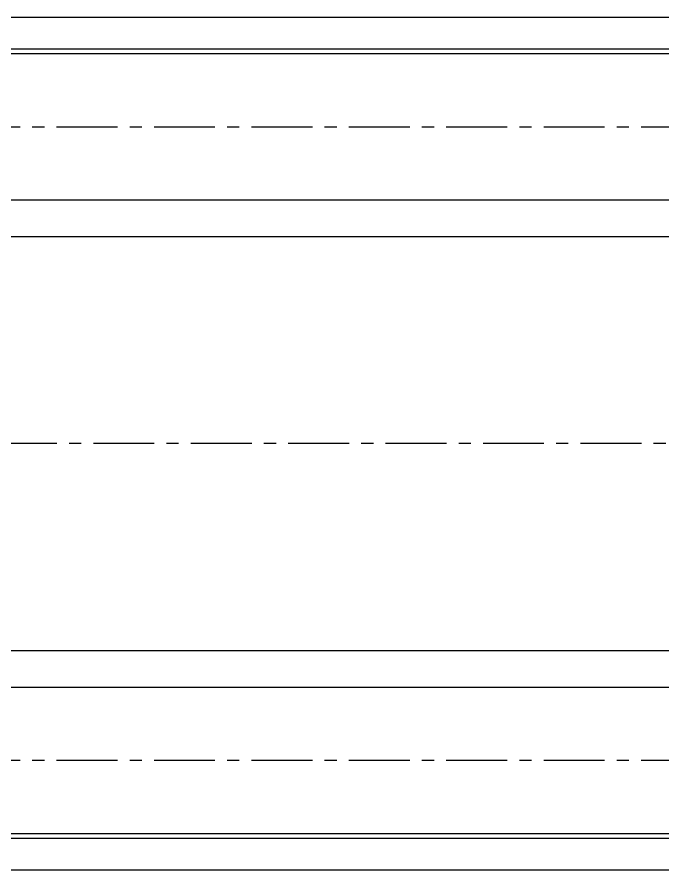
# Model space of a CAD drawing. Header units: inches. Extents: x 0 to 23821, y 0 to 11279.
# Drawn here: x 2809 to 2941.6, y 4330.3 to 4505.3 of the extents above; entities that cross this region are included whole.
import ezdxf

# ---------------------------------------------------------------- set-up
doc = ezdxf.new("R2010")
doc.units = ezdxf.units.IN
doc.header["$LTSCALE"] = 10
doc.header["$MEASUREMENT"] = 0
doc.linetypes.add('CENTER', pattern=[2, 1.25, -0.25, 0.25, -0.25])
for name, color, linetype in [('11', 1, 'CENTER'), ('B', 123, 'Continuous'), ('G', 231, 'Continuous')]:
    doc.layers.add(name, color=color, linetype=linetype)

# ---------------------------------------------------------------- blocks, each defined once
blk = doc.blocks.new('A$C36ac1f08')
for p, q in [((-6520, -12), (-280, -12)), ((-6520, -57), (-280, -57)), ((-6520, -142), (-280, -142)), ((-6520, -187), (-280, -187))]:
    blk.add_line(p, q)
at = {"layer": '11'}
for p, q in [((-6520, -34.5), (-280, -34.5)), ((-279.95, -99.5), (-6520, -99.5)), ((-6520, -164.5), (-280, -164.5))]:
    blk.add_line(p, q, dxfattribs=at)
at = {"layer": 'B'}
for p, q in [((-6520, -19.5), (-280, -19.5)), ((-6520, -49.5), (-280, -49.5)), ((-6520, -149.5), (-280, -149.5)), ((-6520, -179.5), (-280, -179.5))]:
    blk.add_line(p, q, dxfattribs=at)
at = {"layer": 'G'}
for p, q in [((-6520, -18.5), (-280, -18.5)), ((-6520, -180.5), (-280, -180.5))]:
    blk.add_line(p, q, dxfattribs=at)

msp = doc.modelspace()

# ---------------------------------------------------------------- block references
msp.add_blockref('A$C36ac1f08', (8237.14339049, 4517.30962586, -227228.55083111))

doc.saveas('drawing.dxf')
